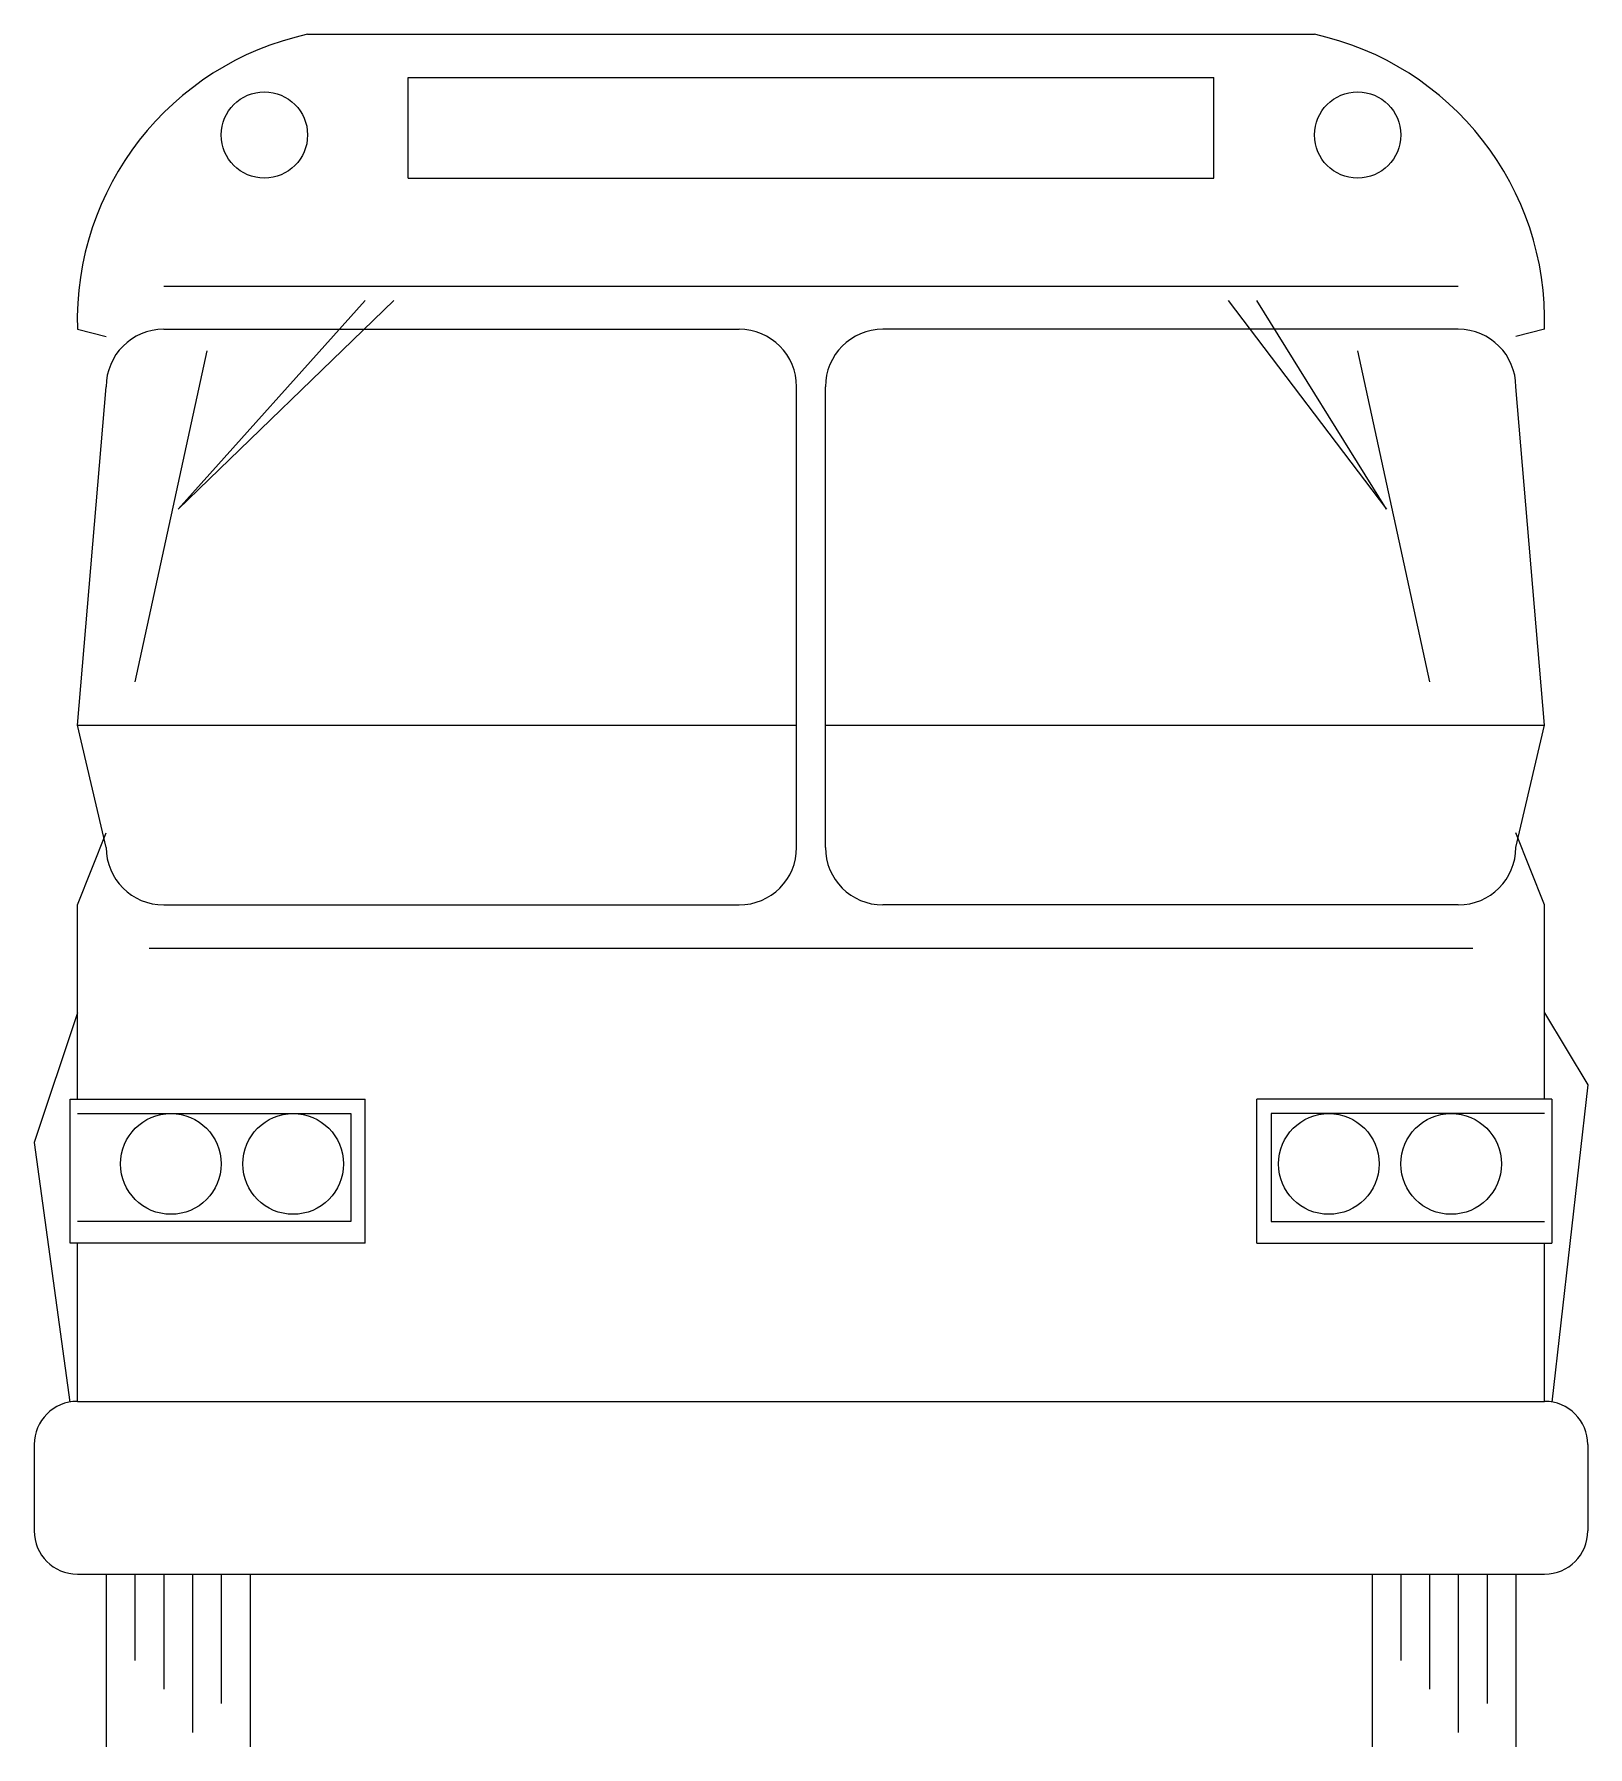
# Model space of a CAD drawing. Header units: millimetres. Extents: x -3171.18 to -3169.02, y 1929.61 to 1931.99.
import ezdxf

# ---------------------------------------------------------------- set-up
doc = ezdxf.new("R2010")
doc.units = ezdxf.units.MM
doc.header["$LTSCALE"] = 10
doc.layers.add('Veículos', color=2, linetype='Continuous')

msp = doc.modelspace()

# ---------------------------------------------------------------- linework, layer by layer
at = {"layer": 'Veículos'}
for p, q in [((-3170.8046, 1931.9899), (-3169.4046, 1931.9899)), ((-3170.6646, 1931.9299), (-3169.5446, 1931.9299)), ((-3170.6646, 1931.7899), (-3170.6646, 1931.9299)), ((-3169.5446, 1931.7899), (-3169.5446, 1931.9299)), ((-3170.6646, 1931.7899), (-3169.5446, 1931.7899)), ((-3171.0046, 1931.6399), (-3169.2046, 1931.6399)), ((-3170.6846, 1931.6199), (-3170.9846, 1931.3299)), ((-3170.9846, 1931.3299), (-3170.7246, 1931.6199)), ((-3169.5246, 1931.6199), (-3169.3046, 1931.3299)), ((-3169.3046, 1931.3299), (-3169.4846, 1931.6199)), ((-3171.1246, 1931.5799), (-3171.0846, 1931.5699)), ((-3171.0046, 1931.5799), (-3170.2046, 1931.5799)), ((-3169.2046, 1931.5799), (-3170.0046, 1931.5799)), ((-3169.0846, 1931.5799), (-3169.1246, 1931.5699)), ((-3170.9446, 1931.5499), (-3171.0446, 1931.0899)), ((-3169.3446, 1931.5499), (-3169.2446, 1931.0899)), ((-3171.1246, 1931.0299), (-3171.0846, 1931.4999)), ((-3170.1246, 1930.8599), (-3170.1246, 1931.4999)), ((-3170.0846, 1930.8599), (-3170.0846, 1931.4999)), ((-3169.0846, 1931.0299), (-3169.1246, 1931.4999)), ((-3171.0846, 1930.8599), (-3171.1246, 1931.0299)), ((-3171.1246, 1931.0299), (-3170.1246, 1931.0299)), ((-3170.0846, 1931.0299), (-3169.0846, 1931.0299)), ((-3169.1246, 1930.8599), (-3169.0846, 1931.0299)), ((-3171.1246, 1930.7799), (-3171.0846, 1930.8799)), ((-3169.0846, 1930.7799), (-3169.1246, 1930.8799)), ((-3171.1246, 1930.5099), (-3171.1246, 1930.7799)), ((-3171.0046, 1930.7799), (-3170.2046, 1930.7799)), ((-3169.2046, 1930.7799), (-3170.0046, 1930.7799)), ((-3169.0846, 1930.5099), (-3169.0846, 1930.7799)), ((-3171.0246, 1930.7199), (-3169.1846, 1930.7199)), ((-3171.1246, 1930.6299), (-3171.1846, 1930.4499)), ((-3169.0846, 1930.6299), (-3169.0246, 1930.5299)), ((-3169.0246, 1930.5299), (-3169.0744, 1930.089)), ((-3171.1346, 1930.5099), (-3170.7246, 1930.5099)), ((-3171.1346, 1930.3099), (-3171.1346, 1930.5099)), ((-3171.1246, 1930.4899), (-3170.7446, 1930.4899)), ((-3170.7446, 1930.4899), (-3170.7446, 1930.3399)), ((-3170.7246, 1930.3099), (-3170.7246, 1930.5099)), ((-3169.0746, 1930.5099), (-3169.4846, 1930.5099)), ((-3169.4846, 1930.3099), (-3169.4846, 1930.5099)), ((-3169.0846, 1930.4899), (-3169.4646, 1930.4899)), ((-3169.4646, 1930.4899), (-3169.4646, 1930.3399)), ((-3169.0746, 1930.5099), (-3169.0746, 1930.3099)), ((-3171.1846, 1930.4499), (-3171.1349, 1930.089)), ((-3170.7446, 1930.3399), (-3171.1246, 1930.3399)), ((-3169.4646, 1930.3399), (-3169.0846, 1930.3399)), ((-3170.7246, 1930.3099), (-3171.1346, 1930.3099)), ((-3171.1246, 1930.0899), (-3171.1246, 1930.3099)), ((-3169.4846, 1930.3099), (-3169.0746, 1930.3099)), ((-3169.0846, 1930.0899), (-3169.0846, 1930.3099)), ((-3171.1246, 1930.0899), (-3169.0846, 1930.0899)), ((-3171.1846, 1930.0299), (-3171.1846, 1929.9099)), ((-3169.0246, 1930.0299), (-3169.0246, 1929.9099)), ((-3171.1246, 1929.8499), (-3169.0846, 1929.8499)), ((-3171.0846, 1929.8499), (-3171.0846, 1929.6099)), ((-3171.0446, 1929.8499), (-3171.0446, 1929.7299)), ((-3171.0046, 1929.8499), (-3171.0046, 1929.6899)), ((-3170.9646, 1929.8499), (-3170.9646, 1929.6299)), ((-3170.9246, 1929.8499), (-3170.9246, 1929.6699)), ((-3170.8846, 1929.8499), (-3170.8846, 1929.6099)), ((-3169.3246, 1929.8499), (-3169.3246, 1929.6099)), ((-3169.2846, 1929.8499), (-3169.2846, 1929.7299)), ((-3169.2446, 1929.8499), (-3169.2446, 1929.6899)), ((-3169.2046, 1929.8499), (-3169.2046, 1929.6299)), ((-3169.1646, 1929.8499), (-3169.1646, 1929.6699)), ((-3169.1246, 1929.8499), (-3169.1246, 1929.6099))]:
    msp.add_line(p, q, dxfattribs=at)
for centre, radius in [((-3170.8646, 1931.8499), 0.06), ((-3169.3446, 1931.8499), 0.06), ((-3170.9946, 1930.4199), 0.07), ((-3170.8246, 1930.4199), 0.07), ((-3169.3846, 1930.4199), 0.07), ((-3169.2146, 1930.4199), 0.07)]:
    msp.add_circle(centre, radius, dxfattribs=at)
for centre, radius, start, end in [((-3170.7172, 1931.5918), 0.4076, 102.3883, 181.6685), ((-3169.4921, 1931.5918), 0.4076, 358.3315, 77.6117), ((-3171.0046, 1931.4999), 0.08, 90, 180), ((-3170.2046, 1931.4999), 0.08, 0, 90), ((-3170.0046, 1931.4999), 0.08, 90, 180), ((-3169.2046, 1931.4999), 0.08, 0, 90), ((-3171.0046, 1930.8599), 0.08, 180, 270), ((-3170.2046, 1930.8599), 0.08, 270, 0), ((-3170.0046, 1930.8599), 0.08, 180, 270), ((-3169.2046, 1930.8599), 0.08, 270, 0), ((-3171.1246, 1930.0299), 0.06, 90, 180), ((-3169.0846, 1930.0299), 0.06, 0, 90), ((-3171.1246, 1929.9099), 0.06, 180, 270), ((-3169.0846, 1929.9099), 0.06, 270, 0)]:
    msp.add_arc(centre, radius, start, end, dxfattribs=at)

doc.saveas('drawing.dxf')
